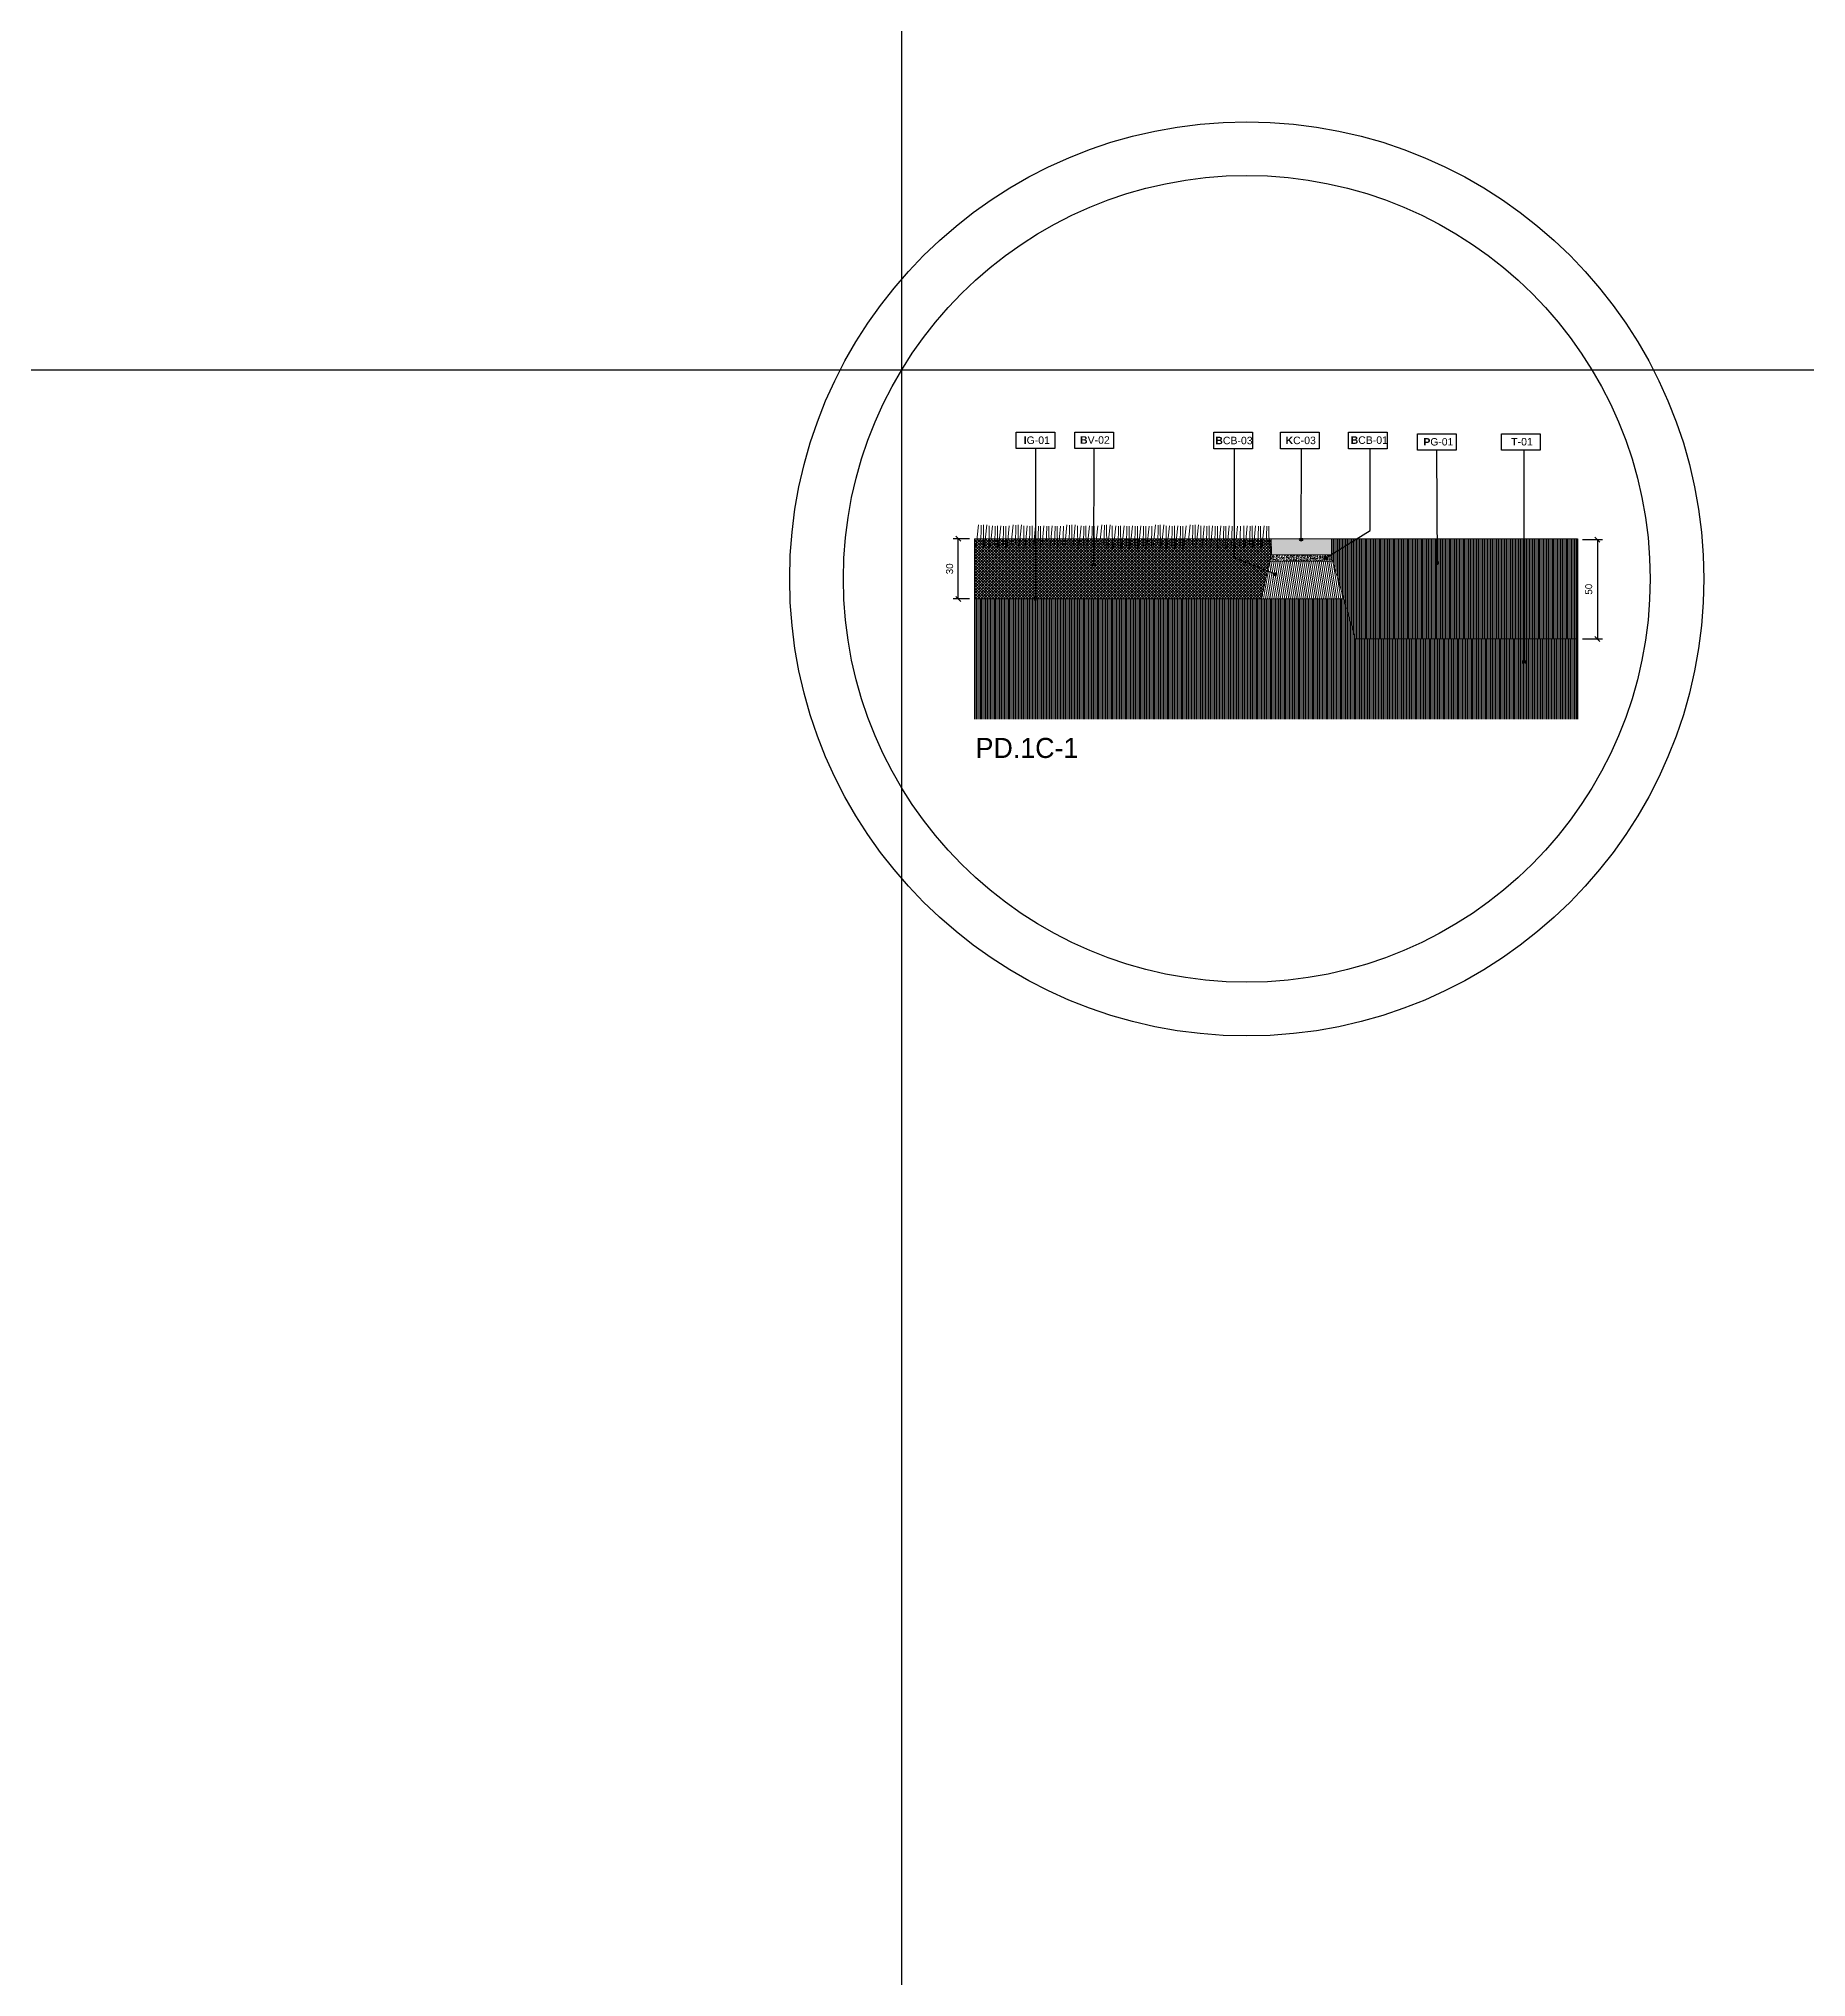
# Model space of a CAD drawing. Header units: metres. Extents: x -325 to 301, y -147 to 149.
# Drawn here: x 17.93 to 26.75, y 95.43 to 105.11 of the extents above; entities that cross this region are included whole.
import ezdxf

# ---------------------------------------------------------------- set-up
doc = ezdxf.new("R2010")
doc.units = ezdxf.units.M
doc.linetypes.add('ACAD_ISO03W100', pattern=[30, 12, -18])
doc.layers.get('Defpoints').update_dxf_attribs({"lineweight": 13})
doc.layers.add('-aux', color=50, linetype='Continuous', plot=False)
doc.layers.add('-AUX_MON', color=3, linetype='Continuous', plot=False)
doc.layers.add('0-TX-1_25', color=7, linetype='Continuous', true_color=0x3f4f7f)
doc.layers.add('3-TR-paviment fort', color=7, linetype='Continuous', true_color=0xd1d1d1)
for name, color, linetype in [('02-L-Geotextile', 32, 'Continuous'), ('1-SECCIÓ', 1, 'Continuous'), ('A-KEYPLAN_HATCH', 7, 'Continuous'), ('A_TEXT_2', 7, 'Continuous'), ('EIT_3 TR terra vegetal', 45, 'Continuous')]:
    doc.layers.add(name, color=color, linetype=linetype)
for name, color, linetype, lineweight, true_color in [('03-TR-Paviment_01_Compacted Ground', 7, 'Continuous', 5, 0xc5a967), ('03-TR-Paviment_04_Dry Meadow', 7, 'Continuous', 5, 0xd8dd88), ('3-TR tot_u', 7, 'Continuous', 5, 0x787878)]:
    doc.layers.add(name, color=color, linetype=linetype, lineweight=lineweight, true_color=true_color)
for name, color, linetype, lineweight in [('1-CM', 7, 'Continuous', 0), ('3-TR Formigó', 252, 'Continuous', 0), ('3-TR Seleccionat', 44, 'Continuous', 0)]:
    doc.layers.add(name, color=color, linetype=linetype, lineweight=lineweight)
doc.styles.add('Arial_4', font='arial.ttf', dxfattribs={"height": 1.8})
doc.styles.get("Standard").update_dxf_attribs({"font": 'arial.ttf'})
doc.styles.add('x-llegenda materials$0$ENGRAVERS', font='TT0586M.TTF')
doc.dimstyles.new('ISO-25', dxfattribs={"dimtxt": 0.1, "dimasz": 0.1, "dimexe": 0.1, "dimexo": 0.1, "dimgap": 0.1, "dimtad": 1, "dimdec": 0, "dimlfac": 100, "dimzin": 9, "dimtxsty": 'Standard', "dimblk": 'OBLIQUE', "dimcen": 0.1, "dimadec": 0, "dimazin": 0, "dimtfac": 1, "dimtdec": 0, "dimtmove": 0, "dimatfit": 3, "dimldrblk": 'OBLIQUE', "dimfxl": 1, "dimarcsym": 0})
pattern_1 = [(270, (0, -0.359431), (0.00635, -9e-19), [])]

# ---------------------------------------------------------------- blocks, each defined once
blk = doc.blocks.new('hatch keyplan 2')
at = {"layer": 'A-KEYPLAN_HATCH'}
blk.add_lwpolyline([(0, 0.00548), (0.01287, 0.00548), (0.01287, 0), (0, 0)], close=True, dxfattribs=at)
blk = doc.blocks.new('hatch keyplan')
at = {"layer": 'A-KEYPLAN_HATCH'}
blk.add_blockref('hatch keyplan 2', (1.43058, 0.85215), dxfattribs=at)
blk = doc.blocks.new('B-CB03')
at = {"layer": 'A-KEYPLAN_HATCH'}
blk.add_blockref('hatch keyplan', (-1.43058, -0.85215), dxfattribs=at)
at = {"layer": 'A_TEXT_2', "insert": (-0.0008, 0.00398), "char_height": 0.0025, "attachment_point": 1}
blk.add_mtext_dynamic_manual_height_columns('\\pi0.00128;{\\fArial|b1|i0|c0|p34;B}CB-03', width=0.0145619, gutter_width=0.015, heights=[0], dxfattribs=at)
blk = doc.blocks.new('B-CB01')
at = {"layer": 'A-KEYPLAN_HATCH'}
blk.add_blockref('hatch keyplan', (-1.43058, -0.85215), dxfattribs=at)
at = {"layer": 'A_TEXT_2', "insert": (-0.0008, 0.00411), "char_height": 0.0025, "attachment_point": 1}
blk.add_mtext_dynamic_manual_height_columns('\\pi0.00152;{\\fArial|b1|i0|c0|p34;B}CB-01', width=0.0145619, gutter_width=0.015, heights=[0], dxfattribs=at)
blk = doc.blocks.new('K02')
at = {"layer": 'A-KEYPLAN_HATCH'}
blk.add_blockref('hatch keyplan', (-1.43058, -0.85215), dxfattribs=at)
at = {"layer": 'A_TEXT_2', "insert": (-0.0008, 0.00402), "char_height": 0.0025, "attachment_point": 1}
blk.add_mtext_dynamic_manual_height_columns('\\pi0.00244;{\\fArial|b1|i0|c0|p34;K}C-03', width=0.0145619, gutter_width=0.015, heights=[0], dxfattribs=at)
blk = doc.blocks.new('POINT')
at = {"layer": '0-TX-1_25'}
h = blk.add_hatch(dxfattribs=at)
h.set_pattern_fill('ANGLE', color=256)
h.set_pattern_definition([(0, (-83.747, -12.726), (0, 6.985), [5.08, -1.905]), (90, (-83.747, -12.726), (-6.985, 4e-16), [5.08, -1.905])])
edge = h.paths.add_edge_path()
edge.add_arc((0, 0), 0.0075, 0, 360)
h = blk.add_hatch(color=256, dxfattribs=at)
h.dxf.hatch_style = 1
edge = h.paths.add_edge_path()
edge.add_arc((0, 0), 0.0075, 0, 360)
blk.add_circle((0, 0), 0.0075, dxfattribs=at)
blk = doc.blocks.new('B-V02')
at = {"layer": 'A-KEYPLAN_HATCH'}
blk.add_blockref('hatch keyplan', (-1.43058, -0.85215), dxfattribs=at)
at = {"layer": 'A_TEXT_2', "insert": (-0.0008, 0.00412), "char_height": 0.0025, "attachment_point": 1}
blk.add_mtext_dynamic_manual_height_columns('\\pi0.00255;{\\fArial|b1|i0|c0|p34;B}V-02', width=0.0145619, gutter_width=0.015, heights=[0], dxfattribs=at)
blk = doc.blocks.new('T-01')
at = {"layer": 'A-KEYPLAN_HATCH'}
blk.add_blockref('hatch keyplan', (-1.43058, -0.85215), dxfattribs=at)
at = {"layer": 'A_TEXT_2', "insert": (-0.0008, 0.00408), "char_height": 0.0025, "attachment_point": 1}
blk.add_mtext_dynamic_manual_height_columns('\\pi0.00405;{\\fArial|b1|i0|c0|p34;T}-01', width=0.0145619, gutter_width=0.015, heights=[0], dxfattribs=at)
blk = doc.blocks.new('PG01')
at = {"layer": 'A-KEYPLAN_HATCH'}
blk.add_blockref('hatch keyplan', (-1.42958, -0.85215), dxfattribs=at)
at = {"layer": 'A-KEYPLAN_HATCH', "insert": (0.00021, 0.00402), "char_height": 0.0024588, "attachment_point": 1, "line_spacing_factor": 0.938532, "style": 'Arial_4'}
blk.add_mtext_dynamic_manual_height_columns('\\pi0.00276;{\\fArial|b1|i0|c0|p34;P}G-01', width=0.0145619, gutter_width=0.015, heights=[0], dxfattribs=at)
blk = doc.blocks.new('_Oblique')
at = {"color": 0, "lineweight": -2}
blk.add_line((-0.5, -0.5), (0.5, 0.5), dxfattribs=at)
blk = doc.blocks.new('*D977')
at = {"layer": '0-TX-1_25', "color": 0, "lineweight": -2, "transparency": 16777216}
for p, q in [((25.6322, 102.6102), (25.732, 102.6102)), ((25.707, 102.6102), (25.707, 102.1139)), ((25.6322, 102.1139), (25.732, 102.1139))]:
    blk.add_line(p, q, dxfattribs=at)
at = {"layer": 'Defpoints', "color": 0, "transparency": 16777216}
for p in [(25.6072, 102.6102), (25.6072, 102.1139), (25.707, 102.1139)]:
    blk.add_point(p, dxfattribs=at)
at = {"layer": '0-TX-1_25', "color": 0, "lineweight": -2, "transparency": 16777216, "xscale": 0.025, "yscale": 0.025, "zscale": 0.025}
for p, rotation in [((25.707, 102.6102), 90), ((25.707, 102.1139), 270)]:
    blk.add_blockref('_Oblique', p, dxfattribs=dict(at, rotation=rotation))
at = {"layer": '0-TX-1_25', "color": 0, "transparency": 16777216, "insert": (25.6641, 102.3621), "char_height": 0.035, "attachment_point": 5, "rotation": 90}
blk.add_mtext('50', dxfattribs=at)
blk = doc.blocks.new('*D978')
at = {"layer": '0-TX-1_25', "color": 0, "lineweight": -2, "transparency": 16777216}
for p, q in [((22.5735, 102.6139), (22.4917, 102.6139)), ((22.5167, 102.3139), (22.5167, 102.6139)), ((22.5735, 102.3139), (22.4917, 102.3139))]:
    blk.add_line(p, q, dxfattribs=at)
at = {"layer": 'Defpoints', "color": 0, "transparency": 16777216}
for p in [(22.5167, 102.6139), (22.5985, 102.6139), (22.5985, 102.3139)]:
    blk.add_point(p, dxfattribs=at)
at = {"layer": '0-TX-1_25', "color": 0, "lineweight": -2, "transparency": 16777216, "xscale": 0.025, "yscale": 0.025, "zscale": 0.025}
for p, rotation in [((22.5167, 102.6139), 90), ((22.5167, 102.3139), 270)]:
    blk.add_blockref('_Oblique', p, dxfattribs=dict(at, rotation=rotation))
at = {"layer": '0-TX-1_25', "color": 0, "transparency": 16777216, "insert": (22.4738, 102.4639), "char_height": 0.035, "attachment_point": 5, "rotation": 90}
blk.add_mtext('30', dxfattribs=at)
blk = doc.blocks.new('IG01')
at = {"layer": 'A-KEYPLAN_HATCH', "xscale": 10, "yscale": 10, "zscale": 10}
blk.add_blockref('hatch keyplan', (-14.3058, -8.5215), dxfattribs=at)
at = {"layer": 'A_TEXT_2', "insert": (-0.008, 0.0405), "char_height": 0.025, "attachment_point": 1}
blk.add_mtext_dynamic_manual_height_columns('\\pi0.03354;{\\fArial|b1|i0|c0|p34;I}G-01', width=0.145619, gutter_width=0.15, heights=[0], dxfattribs=at)

msp = doc.modelspace()

# ---------------------------------------------------------------- hatches: boundary and pattern name
at = {"layer": '03-TR-Paviment_01_Compacted Ground'}
h = msp.add_hatch(dxfattribs=at)
h.set_pattern_fill('ANSI31', color=256, scale=0.002, angle=225)
h.set_pattern_definition(pattern_1)
h.paths.add_polyline_path([(24.9494, 102.6139), (24.3795, 102.6133), (24.3795, 102.5333), (24.4989, 102.1139), (24.9494, 102.1139)])
h = msp.add_hatch(dxfattribs=at)
h.set_pattern_fill('ANSI31', color=256, scale=0.002, angle=225)
h.set_pattern_definition(pattern_1)
h.paths.add_polyline_path([(25.6072, 102.6139), (24.9494, 102.6139), (24.9494, 102.1139), (25.6072, 102.1139)])
at = {"layer": '3-TR Formigó'}
h = msp.add_hatch(dxfattribs=at)
h.set_pattern_fill('ANSI31', color=256, scale=0.003, angle=234.17524, style=0)
h.set_pattern_definition([(279.17524, (27.16366, 102.213655), (0.00940313, 0.001518806), [])])
h.paths.add_polyline_path([(24.3856, 102.5023), (24.0721, 102.5024), (24.0295, 102.3139), (24.4405, 102.3139)])
at = {"layer": '3-TR Seleccionat'}
h = msp.add_hatch(dxfattribs=at)
h.set_pattern_fill('ANSI31', color=256, scale=0.002, angle=225, style=0)
h.set_pattern_definition([(270, (-192.460192, 49.4051484), (0.00635, -2e-18), [])])
h.paths.add_polyline_path([(25.6072, 102.1139), (24.4989, 102.1139), (24.4405, 102.3139), (24.0295, 102.3139), (22.5985, 102.3139), (22.5985, 101.7134), (25.6072, 101.7139)])
at = {"layer": '3-TR tot_u'}
h = msp.add_hatch(dxfattribs=at)
h.set_pattern_fill('AR-CONC', color=256, scale=9e-05, angle=90.26641)
h.set_pattern_definition([(140.266414, (-59.359153, 79.707074), (0.0013582613, 0.0164031132), [0.0017145, -0.0188595]), (85.266414, (-59.359153, 79.707074), (-0.0171801815, -0.0032518273), [0.0013716, -0.0150876526]), (190.71786, (-59.35904, 79.708441), (-0.0158219194, 0.0131512858), [0.0014571008, -0.016028122]), (136.450614, (-59.363725, 79.707053), (0.003670327, 0.024414444), [0.00257175, -0.02828925]), (186.901972, (-59.36342, 79.709088), (-0.0223674596, 0.021262598), [0.002185652, -0.024042205]), (81.450565, (-59.363725, 79.707053), (-0.0223674596, 0.021262598), [0.002057397, -0.022631376]), (111.266414, (-59.362592, 79.709344), (0.0091403206, 0.0136879438), [0.0017145, -0.0188595]), (56.266414, (-59.362592, 79.709344), (-0.0166026007, 0.0054850432), [0.0013716, -0.0150876]), (161.71786, (-59.36183, 79.710485), (-0.0074622802, 0.019172987), [0.0014571008, -0.0160280944]), (127.766414, (-59.359153, 79.7070743), (-0.00761116375, 0.0002425866), [0, -0.01490472, 0, -0.0153162, 0, -0.01514475]), (97.766414, (-59.359153, 79.707074), (-0.009044117, 0.0059717809), [0, -0.00873252, 0, -0.01456182, 0, -0.00577215]), (57.766414, (-59.359129, 79.7019766), (0.0004588393, 0.012205419), [0, -0.005715, 0, -0.0178308, 0, -0.0236601]), (47.766414, (-59.359119, 79.699691), (-0.0023503487, 0.0133208417), [0, -0.0074295, 0, -0.01184148, 0, -0.0168021])])
h.paths.add_polyline_path([(24.3856, 102.5023), (24.3795, 102.5336), (24.0795, 102.5336), (24.0721, 102.5024)])
at = {"layer": '3-TR-paviment fort'}
msp.add_hatch(color=256, dxfattribs=at).paths.add_polyline_path([(24.0795, 102.6139), (24.3795, 102.6133), (24.3795, 102.5333), (24.0797, 102.5339)])
at = {"layer": 'EIT_3 TR terra vegetal'}
h = msp.add_hatch(dxfattribs=at)
h.set_pattern_fill('_USER', color=256, scale=0.01, angle=45, style=0, double=1, pattern_type=0)
h.set_pattern_definition([(45, (0, -0.359431), (-0.0070710678, 0.0070710678), []), (135, (0, -0.359431), (-0.0070710678, -0.0070710678), [])])
h.paths.add_polyline_path([(24.0295, 102.3139), (24.0797, 102.5339), (24.0795, 102.6139), (22.5985, 102.6139), (22.5985, 102.3139)])

# ---------------------------------------------------------------- linework, layer by layer
at = {"layer": '-aux'}
for points in [[(22.2345, 3.4567), (22.2345, 133.4567)], [(12.2345, 103.4567), (142.2345, 103.4567)]]:
    msp.add_lwpolyline(points, dxfattribs=at)
at = {"layer": '-AUX_MON'}
for radius in [2.2819, 2.0137]:
    msp.add_circle((23.9571, 102.4139), radius, dxfattribs=at)
at = {"layer": '0-TX-1_25'}
for points in [[(22.9016, 103.064), (22.9016, 102.3139)], [(23.1931, 102.4861), (23.1949, 103.064)], [(24.098, 102.4369), (23.8962, 102.5183), (23.8962, 103.0636)], [(24.2285, 102.6102), (24.2304, 103.0636)], [(24.3505, 102.518), (24.5725, 102.6551), (24.5725, 103.0636)], [(24.9085, 102.4936), (24.9059, 103.0562)], [(25.3412, 101.9991), (25.3414, 103.0561)], [(22.5985, 102.6139), (22.5985, 102.5139)]]:
    msp.add_lwpolyline(points, dxfattribs=at)
at = {"layer": '02-L-Geotextile', "linetype": 'ACAD_ISO03W100', "ltscale": 0.002, "const_width": 0.005}
msp.add_lwpolyline([(22.5985, 102.3139), (24.0295, 102.3139)], dxfattribs=at)
at = {"layer": '03-TR-Paviment_04_Dry Meadow'}
for p, q in [((22.6175, 102.6833), (22.6063, 102.576)), ((22.6311, 102.6822), (22.629, 102.5852)), ((22.6419, 102.6828), (22.6426, 102.5676)), ((22.6592, 102.6831), (22.648, 102.5758)), ((22.6707, 102.6781), (22.6714, 102.5629)), ((22.6879, 102.6784), (22.6767, 102.5711)), ((22.7015, 102.6773), (22.6995, 102.5803)), ((22.7123, 102.6779), (22.713, 102.5627)), ((22.7296, 102.6782), (22.7184, 102.5709)), ((22.7432, 102.6771), (22.7411, 102.5801)), ((22.754, 102.6777), (22.7547, 102.5625)), ((22.7713, 102.678), (22.7601, 102.5707)), ((22.7908, 102.6833), (22.7797, 102.576)), ((22.8044, 102.6822), (22.8024, 102.5852)), ((22.8152, 102.6828), (22.8159, 102.5676)), ((22.8325, 102.6831), (22.8213, 102.5758)), ((22.844, 102.6781), (22.8447, 102.5629)), ((22.8613, 102.6784), (22.8501, 102.5711)), ((22.8748, 102.6773), (22.8728, 102.5803)), ((22.8857, 102.6779), (22.8864, 102.5627)), ((22.9029, 102.6782), (22.8918, 102.5709)), ((22.9165, 102.6771), (22.9145, 102.5801)), ((22.9273, 102.6777), (22.928, 102.5625)), ((22.9446, 102.678), (22.9334, 102.5707)), ((22.9582, 102.6769), (22.9562, 102.5799)), ((22.969, 102.6775), (22.9697, 102.5623)), ((22.9863, 102.6778), (22.9751, 102.5705)), ((22.9999, 102.6767), (22.9978, 102.5797)), ((23.0107, 102.6773), (23.0114, 102.5621)), ((23.0279, 102.6776), (23.0168, 102.5703)), ((23.0415, 102.6765), (23.0395, 102.5795)), ((23.0592, 102.6833), (23.048, 102.576)), ((23.0728, 102.6822), (23.0708, 102.5852)), ((23.0836, 102.6828), (23.0843, 102.5676)), ((23.1009, 102.6831), (23.0897, 102.5758)), ((23.1124, 102.6781), (23.1131, 102.5629)), ((23.1297, 102.6784), (23.1185, 102.5711)), ((23.1432, 102.6773), (23.1412, 102.5803)), ((23.1541, 102.6779), (23.1548, 102.5627)), ((23.1713, 102.6782), (23.1601, 102.5709)), ((23.1849, 102.6771), (23.1829, 102.5801)), ((23.1957, 102.6777), (23.1964, 102.5625)), ((23.213, 102.678), (23.2018, 102.5707)), ((23.2326, 102.6833), (23.2214, 102.576)), ((23.2462, 102.6822), (23.2441, 102.5852)), ((23.257, 102.6828), (23.2577, 102.5676)), ((23.2742, 102.6831), (23.2631, 102.5758)), ((23.2857, 102.6781), (23.2864, 102.5629)), ((23.303, 102.6784), (23.2918, 102.5711)), ((23.3166, 102.6773), (23.3145, 102.5803)), ((23.3274, 102.6779), (23.3281, 102.5627)), ((23.3447, 102.6782), (23.3335, 102.5709)), ((23.3583, 102.6771), (23.3562, 102.5801)), ((23.3691, 102.6777), (23.3698, 102.5625)), ((23.3863, 102.678), (23.3752, 102.5707)), ((23.3999, 102.6769), (23.3979, 102.5799)), ((23.4108, 102.6775), (23.4115, 102.5623)), ((23.428, 102.6778), (23.4168, 102.5705)), ((23.4416, 102.6767), (23.4396, 102.5797)), ((23.4524, 102.6773), (23.4531, 102.5621)), ((23.4697, 102.6776), (23.4585, 102.5703)), ((23.4833, 102.6765), (23.4812, 102.5795)), ((23.501, 102.6833), (23.4898, 102.576)), ((23.5145, 102.6822), (23.5125, 102.5852)), ((23.5254, 102.6828), (23.5261, 102.5676)), ((23.5426, 102.6831), (23.5315, 102.5758)), ((23.5541, 102.6781), (23.5548, 102.5629)), ((23.5714, 102.6784), (23.5602, 102.5711)), ((23.585, 102.6773), (23.5829, 102.5803)), ((23.5958, 102.6779), (23.5965, 102.5627)), ((23.6131, 102.6782), (23.6019, 102.5709)), ((23.6266, 102.6771), (23.6246, 102.5801)), ((23.6375, 102.6777), (23.6382, 102.5625)), ((23.6547, 102.678), (23.6436, 102.5707)), ((23.6743, 102.6833), (23.6631, 102.576)), ((23.6879, 102.6822), (23.6859, 102.5852)), ((23.6987, 102.6828), (23.6994, 102.5676)), ((23.716, 102.6831), (23.7048, 102.5758)), ((23.7275, 102.6781), (23.7282, 102.5629)), ((23.7447, 102.6784), (23.7336, 102.5711)), ((23.7583, 102.6773), (23.7563, 102.5803)), ((23.7692, 102.6779), (23.7699, 102.5627)), ((23.7864, 102.6782), (23.7752, 102.5709)), ((23.8, 102.6771), (23.798, 102.5801)), ((23.8108, 102.6777), (23.8115, 102.5625)), ((23.8281, 102.678), (23.8169, 102.5707)), ((23.8417, 102.6769), (23.8396, 102.5799)), ((23.8525, 102.6775), (23.8532, 102.5623)), ((23.8697, 102.6778), (23.8586, 102.5705)), ((23.8833, 102.6767), (23.8813, 102.5797)), ((23.8942, 102.6773), (23.8949, 102.5621)), ((23.9114, 102.6776), (23.9002, 102.5703)), ((23.925, 102.6765), (23.923, 102.5795)), ((23.9424, 102.6781), (23.9431, 102.5629)), ((23.9597, 102.6784), (23.9485, 102.5711)), ((23.9732, 102.6773), (23.9712, 102.5803)), ((23.9841, 102.6779), (23.9848, 102.5627)), ((24.0013, 102.6782), (23.9901, 102.5709)), ((24.0149, 102.6771), (24.0129, 102.5801)), ((24.0257, 102.6777), (24.0264, 102.5625)), ((24.043, 102.678), (24.0318, 102.5707)), ((24.0566, 102.6769), (24.0545, 102.5799)), ((24.0674, 102.6775), (24.0681, 102.5623))]:
    msp.add_line(p, q, dxfattribs=at)
at = {"layer": '1-CM'}
for p, q in [((24.0721, 102.5024), (24.0295, 102.3139)), ((24.3856, 102.5023), (24.0721, 102.5024)), ((24.4114, 102.4139), (24.3856, 102.5023))]:
    msp.add_line(p, q, dxfattribs=at)
for points in [[(24.0795, 102.6139), (22.5985, 102.6139)], [(24.0795, 102.5336), (24.0795, 102.5336), (24.0795, 102.6139)], [(24.3795, 102.6133), (25.6072, 102.6139)], [(24.0797, 102.5339), (24.3795, 102.5333)], [(24.4114, 102.4139), (24.4989, 102.1139)], [(24.4405, 102.3139), (22.5985, 102.3139)], [(24.4989, 102.1139), (25.6072, 102.1139)]]:
    msp.add_lwpolyline(points, dxfattribs=at)
for points in [[(24.3795, 102.5333), (24.0797, 102.5339), (24.0795, 102.6139), (24.3795, 102.6133)], [(24.3856, 102.5023), (24.3795, 102.5336), (24.0795, 102.5336), (24.0721, 102.5024)]]:
    msp.add_lwpolyline(points, close=True, dxfattribs=at)
at = {"layer": '1-SECCIÓ'}
for p, q in [((22.5985, 102.6139), (22.5985, 101.7134)), ((25.6072, 102.6139), (25.6072, 101.7134))]:
    msp.add_line(p, q, dxfattribs=at)

# ---------------------------------------------------------------- block references
at = {"color": 244, "true_color": 0x991b1e, "xscale": 14.99999999999007, "yscale": 14.99999999999007, "zscale": 14.99999999999007}
msp.add_blockref('K02', (24.1259, 103.0636), dxfattribs=at)
at = {"layer": '0-TX-1_25'}
for name, p, xscale, yscale, zscale in [('B-V02', (23.0984, 103.064), 15, 15, 15), ('B-CB03', (23.7927, 103.0636), 14.99999999999999, 14.99999999999999, 14.99999999999999), ('B-CB01', (24.4647, 103.0636), 15, 15, 15), ('PG01', (24.7943, 103.0562), 15, 15, 15)]:
    msp.add_blockref(name, p, dxfattribs=dict(at, xscale=xscale, yscale=yscale, zscale=zscale))
at = {"layer": '0-TX-1_25', "xscale": 15, "yscale": 15, "zscale": 15, "rotation": 359.9589107450755}
msp.add_blockref('T-01', (25.2282, 103.0562), dxfattribs=at)
at = {"layer": '0-TX-1_25'}
for p in [(24.2285, 102.6102), (23.1931, 102.4861), (24.3505, 102.518), (24.9085, 102.4936), (24.098, 102.4369), (22.9016, 102.3139), (25.3412, 101.9991)]:
    msp.add_blockref('POINT', p, dxfattribs=at)
at = {"layer": '1-CM', "xscale": 1.5, "yscale": 1.5, "zscale": 1.5}
msp.add_blockref('IG01', (22.805, 103.064), dxfattribs=at)

# ---------------------------------------------------------------- texts
at = {"layer": '-aux', "insert": (22.6034, 101.6198), "char_height": 0.1, "width": 19.210099, "attachment_point": 1, "style": 'x-llegenda materials$0$ENGRAVERS'}
msp.add_mtext('PD.1C-1', dxfattribs=at)

# ---------------------------------------------------------------- dimensions: what is measured, and where the dimension line sits
at = {"layer": '0-TX-1_25'}
for base, p1, p2, picture, middle in [((22.5167, 102.6139), (22.5985, 102.3139), (22.5985, 102.6139), '*D978', (22.4738, 102.4639)), ((25.707, 102.1139), (25.6072, 102.6102), (25.6072, 102.1139), '*D977', (25.6641, 102.3621))]:
    dim = msp.add_linear_dim(base=base, p1=p1, p2=p2, angle=90, dimstyle='ISO-25', override={"dimtxt": 0.035, "dimasz": 0.025, "dimexe": 0.025, "dimexo": 0.025, "dimgap": 0.025, "dimblk1": 'Oblique', "dimblk2": 'Oblique', "dimsah": 1, "dimfxl": 0.1, "dimfxlon": 1, "dimarcsym": 1}, dxfattribs=at)
    dim.commit()
    dim.dimension.update_dxf_attribs({"geometry": picture, "text_midpoint": middle})

doc.saveas('drawing.dxf')
